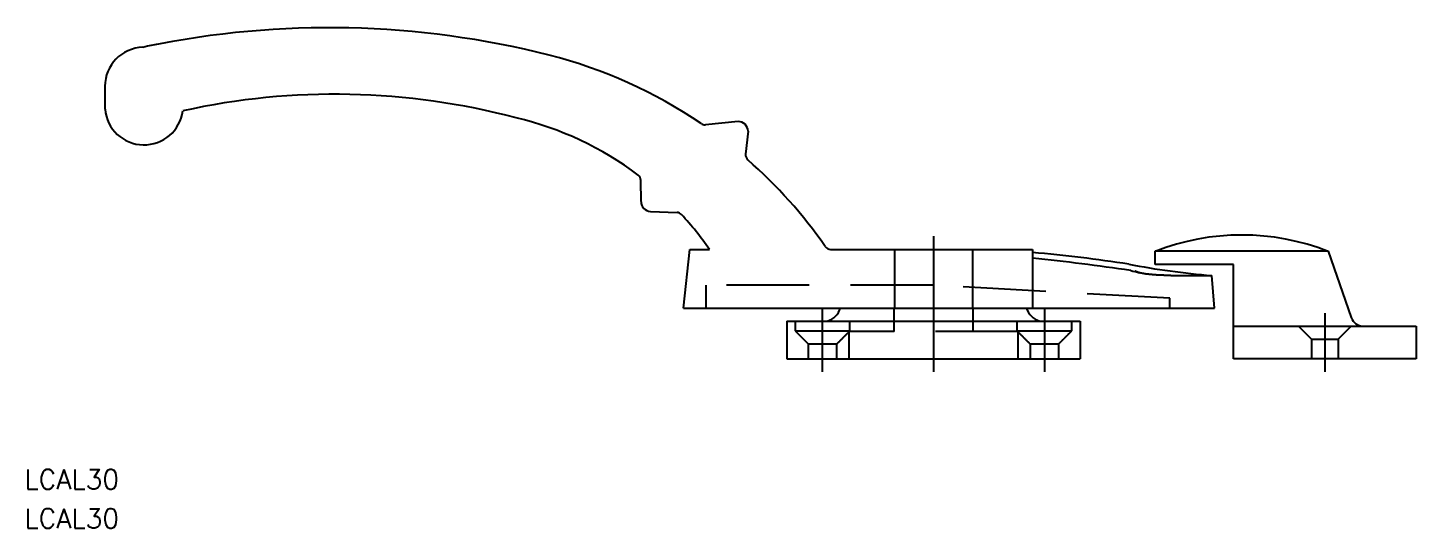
# Model space of a CAD drawing. Extents: x -139 to 76, y -217 to 47.
# Drawn here: x -138.8 to 74, y -216.5 to -139.7 of the extents above; entities that cross this region are included whole.
import ezdxf

# ---------------------------------------------------------------- set-up
doc = ezdxf.new("R2010")
doc.units = 0
doc.linetypes.add('CENTER', pattern=[50.8, 31.75, -6.35, 6.35, -6.35])
doc.linetypes.add('DASHED', pattern=[19.05, 12.7, -6.35])
doc.layers.get('0').update_dxf_attribs({"linetype": 'CONTINUOUS'})
doc.layers.add('CENTER', color=1, linetype='CONTINUOUS')
doc.styles.get("Standard").update_dxf_attribs({"font": 'txt.shx', "height": 3, "bigfont": 'bigfont.shx'})

msp = doc.modelspace()

# ---------------------------------------------------------------- linework, layer by layer
at = {"color": 7, "linetype": 'CONTINUOUS'}
for p, q in [((-120.46, -142.57), (-121.21, -142.73)), ((-120.46, -142.57), (-121.21, -142.73)), ((-119.15, -142.31), (-120.46, -142.57)), ((-119.15, -142.31), (-120.46, -142.57)), ((-127, -148.7), (-127, -152.23)), ((-127, -148.7), (-127, -151.69)), ((-29.96, -154.12), (-34.96, -154.6)), ((-28.42, -155.6), (-28.79, -159.13)), ((-44.83, -166.4), (-44.86, -163.14)), ((-43.4, -167.89), (-39.31, -168.06)), ((-38.34, -182.72), (-37.36, -173.72)), ((-37.36, -173.72), (-34.33, -173.72)), ((-15.76, -173.72), (15.19, -173.72)), ((15.19, -173.72), (15.19, -182.72)), ((60.5, -174.02), (34, -174.02)), ((34, -176.02), (34, -174.02)), ((60.5, -174.02), (64.03, -184.18)), ((46, -176.02), (34, -176.02)), ((46, -190.52), (46, -176.02)), ((36.38, -177.72), (42.66, -177.72)), ((43.1, -182.72), (42.66, -177.72)), ((-38.34, -182.72), (43.1, -182.72)), ((-14.25, -182.72), (14.25, -182.72)), ((-22.5, -184.72), (22.5, -184.72)), ((-22.5, -184.72), (-22.5, -190.52)), ((22.5, -184.72), (22.5, -190.52)), ((46, -185.52), (74, -185.52)), ((74, -185.52), (74, -190.52)), ((-22.5, -190.52), (22.5, -190.52)), ((74, -190.52), (46, -190.52))]:
    msp.add_line(p, q, dxfattribs=at)
at = {"color": 3, "linetype": 'DASHED'}
for p, q in [((-6, -173.72), (-6, -182.72)), ((6, -173.72), (6, -182.72)), ((0, -179.22), (-34.84, -179.22)), ((-34.84, -182.72), (-34.84, -179.22)), ((36.25, -181.22), (0, -179.22)), ((36.25, -182.72), (36.25, -181.22)), ((-21.2, -186.22), (-12.8, -186.22)), ((13, -186.32), (-13, -186.32)), ((12.8, -186.22), (21.2, -186.22)), ((55.95, -185.52), (57.95, -187.52)), ((64.05, -185.52), (62.05, -187.52)), ((-19.2, -188.22), (-14.8, -188.22)), ((14.8, -188.22), (19.2, -188.22)), ((57.95, -187.52), (57.95, -190.52)), ((57.95, -187.52), (62.05, -187.52)), ((62.05, -187.52), (62.05, -190.52))]:
    msp.add_line(p, q, dxfattribs=at)
at = {"color": 7, "linetype": 'CONTINUOUS'}
msp.add_polyline3d([(36.38, -177.72, 0), (36.32, -177.72, 0), (36.25, -177.72, 0), (36.19, -177.72, 0), (36.13, -177.72, 0), (36.06, -177.72, 0), (36, -177.72, 0), (35.94, -177.72, 0), (35.87, -177.72, 0), (35.81, -177.72, 0), (35.74, -177.71, 0), (35.68, -177.71, 0), (35.62, -177.71, 0), (35.55, -177.71, 0), (35.49, -177.71, 0), (35.43, -177.71, 0), (35.37, -177.71, 0), (35.3, -177.7, 0), (35.24, -177.7, 0), (35.18, -177.7, 0), (35.12, -177.7, 0), (35.05, -177.7, 0), (34.99, -177.69, 0), (34.93, -177.69, 0), (34.87, -177.69, 0), (34.81, -177.69, 0), (34.75, -177.68, 0), (34.69, -177.68, 0), (34.63, -177.68, 0), (34.56, -177.68, 0), (34.5, -177.67, 0), (34.44, -177.67, 0), (34.39, -177.66, 0), (34.33, -177.66, 0), (34.27, -177.66, 0), (34.21, -177.66, 0), (34.15, -177.65, 0), (34.09, -177.65, 0), (34.03, -177.64, 0), (33.98, -177.64, 0), (33.92, -177.63, 0), (33.86, -177.63, 0), (33.81, -177.63, 0), (33.75, -177.62, 0), (33.69, -177.62, 0), (33.64, -177.61, 0), (33.58, -177.61, 0), (33.53, -177.6, 0), (33.47, -177.6, 0), (33.42, -177.59, 0), (33.37, -177.59, 0), (33.31, -177.58, 0), (33.26, -177.58, 0), (33.21, -177.57, 0), (33.16, -177.57, 0), (33.1, -177.56, 0), (33.05, -177.56, 0), (33, -177.55, 0), (32.95, -177.55, 0), (32.9, -177.54, 0), (32.85, -177.53, 0), (32.81, -177.53, 0), (32.76, -177.52, 0), (32.71, -177.52, 0), (32.66, -177.51, 0), (32.62, -177.5, 0), (32.57, -177.5, 0), (32.52, -177.49, 0), (32.48, -177.49, 0), (32.43, -177.48, 0), (32.39, -177.47, 0), (32.35, -177.47, 0), (32.3, -177.46, 0), (32.26, -177.45, 0), (32.22, -177.44, 0), (32.18, -177.44, 0), (32.14, -177.43, 0), (32.1, -177.42, 0), (32.06, -177.42, 0), (32.02, -177.41, 0), (31.98, -177.4, 0), (31.94, -177.39, 0), (31.91, -177.39, 0), (31.87, -177.38, 0), (31.83, -177.37, 0), (31.8, -177.36, 0), (31.76, -177.36, 0), (31.73, -177.35, 0), (31.7, -177.34, 0), (31.66, -177.33, 0), (31.63, -177.32, 0), (31.6, -177.32, 0), (31.57, -177.31, 0), (31.54, -177.3, 0), (31.51, -177.29, 0), (31.48, -177.28, 0), (31.45, -177.28, 0), (31.42, -177.27, 0), (31.4, -177.26, 0), (31.37, -177.25, 0), (31.35, -177.24, 0), (31.32, -177.23, 0), (31.3, -177.23, 0), (31.27, -177.22, 0), (31.25, -177.21, 0), (31.23, -177.2, 0), (31.21, -177.19, 0), (31.19, -177.18, 0), (31.17, -177.17, 0), (31.15, -177.16, 0), (31.13, -177.16, 0), (31.11, -177.15, 0), (31.09, -177.14, 0), (31.08, -177.13, 0), (31.06, -177.12, 0), (31.05, -177.11, 0), (31.03, -177.1, 0), (31.02, -177.09, 0), (31.01, -177.09, 0), (30.99, -177.08, 0), (30.98, -177.07, 0), (30.97, -177.06, 0), (30.96, -177.05, 0), (30.95, -177.04, 0), (30.94, -177.03, 0), (30.94, -177.02, 0), (30.93, -177.01, 0), (30.92, -177, 0), (30.92, -176.99, 0)], dxfattribs=at)
at = {"color": 3}
for points in [[(-6.1, -182.72, 0), (-6.1, -182.78, 0), (-6.1, -182.83, 0), (-6.1, -182.89, 0), (-6.1, -182.95, 0), (-6.1, -183, 0), (-6.1, -183.06, 0), (-6.1, -183.12, 0), (-6.1, -183.18, 0), (-6.1, -183.23, 0), (-6.1, -183.29, 0), (-6.1, -183.35, 0), (-6.1, -183.41, 0), (-6.1, -183.46, 0), (-6.1, -183.52, 0), (-6.1, -183.58, 0), (-6.1, -183.63, 0), (-6.1, -183.69, 0), (-6.1, -183.75, 0), (-6.1, -183.81, 0), (-6.1, -183.86, 0), (-6.1, -183.92, 0), (-6.1, -183.98, 0), (-6.1, -184.03, 0), (-6.1, -184.09, 0), (-6.1, -184.15, 0), (-6.1, -184.21, 0), (-6.1, -184.26, 0), (-6.1, -184.32, 0), (-6.1, -184.38, 0), (-6.1, -184.43, 0), (-6.1, -184.49, 0), (-6.1, -184.55, 0), (-6.1, -184.6, 0), (-6.1, -184.66, 0), (-6.1, -184.72, 0), (-6.1, -184.78, 0), (-6.1, -184.83, 0), (-6.1, -184.89, 0), (-6.1, -184.95, 0), (-6.1, -185, 0), (-6.1, -185.06, 0), (-6.1, -185.12, 0), (-6.1, -185.18, 0), (-6.1, -185.23, 0), (-6.1, -185.29, 0), (-6.1, -185.35, 0), (-6.1, -185.41, 0), (-6.1, -185.46, 0), (-6.1, -185.52, 0), (-6.1, -185.58, 0), (-6.1, -185.63, 0), (-6.1, -185.69, 0), (-6.1, -185.75, 0), (-6.1, -185.81, 0), (-6.1, -185.86, 0), (-6.1, -185.92, 0), (-6.1, -185.98, 0), (-6.1, -186.03, 0), (-6.1, -186.09, 0), (-6.1, -186.15, 0), (-6.1, -186.21, 0), (-6.1, -186.26, 0), (-6.1, -186.32, 0)], [(6.1, -186.32, 0), (6.1, -186.26, 0), (6.1, -186.21, 0), (6.1, -186.15, 0), (6.1, -186.09, 0), (6.1, -186.03, 0), (6.1, -185.98, 0), (6.1, -185.92, 0), (6.1, -185.86, 0), (6.1, -185.81, 0), (6.1, -185.75, 0), (6.1, -185.69, 0), (6.1, -185.63, 0), (6.1, -185.58, 0), (6.1, -185.52, 0), (6.1, -185.46, 0), (6.1, -185.41, 0), (6.1, -185.35, 0), (6.1, -185.29, 0), (6.1, -185.23, 0), (6.1, -185.18, 0), (6.1, -185.12, 0), (6.1, -185.06, 0), (6.1, -185, 0), (6.1, -184.95, 0), (6.1, -184.89, 0), (6.1, -184.83, 0), (6.1, -184.78, 0), (6.1, -184.72, 0), (6.1, -184.66, 0), (6.1, -184.6, 0), (6.1, -184.55, 0), (6.1, -184.49, 0), (6.1, -184.43, 0), (6.1, -184.38, 0), (6.1, -184.32, 0), (6.1, -184.26, 0), (6.1, -184.21, 0), (6.1, -184.15, 0), (6.1, -184.09, 0), (6.1, -184.03, 0), (6.1, -183.98, 0), (6.1, -183.92, 0), (6.1, -183.86, 0), (6.1, -183.81, 0), (6.1, -183.75, 0), (6.1, -183.69, 0), (6.1, -183.63, 0), (6.1, -183.58, 0), (6.1, -183.52, 0), (6.1, -183.46, 0), (6.1, -183.41, 0), (6.1, -183.35, 0), (6.1, -183.29, 0), (6.1, -183.23, 0), (6.1, -183.18, 0), (6.1, -183.12, 0), (6.1, -183.06, 0), (6.1, -183, 0), (6.1, -182.95, 0), (6.1, -182.89, 0), (6.1, -182.83, 0), (6.1, -182.78, 0), (6.1, -182.72, 0)], [(-21.2, -184.72, 0), (-21.2, -184.74, 0), (-21.2, -184.77, 0), (-21.2, -184.79, 0), (-21.2, -184.81, 0), (-21.2, -184.84, 0), (-21.2, -184.86, 0), (-21.2, -184.89, 0), (-21.2, -184.91, 0), (-21.2, -184.93, 0), (-21.2, -184.96, 0), (-21.2, -184.98, 0), (-21.2, -185, 0), (-21.2, -185.03, 0), (-21.2, -185.05, 0), (-21.2, -185.08, 0), (-21.2, -185.1, 0), (-21.2, -185.12, 0), (-21.2, -185.15, 0), (-21.2, -185.17, 0), (-21.2, -185.19, 0), (-21.2, -185.22, 0), (-21.2, -185.24, 0), (-21.2, -185.27, 0), (-21.2, -185.29, 0), (-21.2, -185.31, 0), (-21.2, -185.34, 0), (-21.2, -185.36, 0), (-21.2, -185.39, 0), (-21.2, -185.41, 0), (-21.2, -185.43, 0), (-21.2, -185.46, 0), (-21.2, -185.48, 0), (-21.2, -185.5, 0), (-21.2, -185.53, 0), (-21.2, -185.55, 0), (-21.2, -185.58, 0), (-21.2, -185.6, 0), (-21.2, -185.62, 0), (-21.2, -185.65, 0), (-21.2, -185.67, 0), (-21.2, -185.69, 0), (-21.2, -185.72, 0), (-21.2, -185.74, 0), (-21.2, -185.77, 0), (-21.2, -185.79, 0), (-21.2, -185.81, 0), (-21.2, -185.84, 0), (-21.2, -185.86, 0), (-21.2, -185.89, 0), (-21.2, -185.91, 0), (-21.2, -185.93, 0), (-21.2, -185.96, 0), (-21.2, -185.98, 0), (-21.2, -186, 0), (-21.2, -186.03, 0), (-21.2, -186.05, 0), (-21.2, -186.08, 0), (-21.2, -186.1, 0), (-21.2, -186.12, 0), (-21.2, -186.15, 0), (-21.2, -186.17, 0), (-21.2, -186.19, 0), (-21.2, -186.22, 0)], [(-12.8, -186.22, 0), (-12.8, -186.19, 0), (-12.8, -186.17, 0), (-12.8, -186.15, 0), (-12.8, -186.12, 0), (-12.8, -186.1, 0), (-12.8, -186.08, 0), (-12.8, -186.05, 0), (-12.8, -186.03, 0), (-12.8, -186, 0), (-12.8, -185.98, 0), (-12.8, -185.96, 0), (-12.8, -185.93, 0), (-12.8, -185.91, 0), (-12.8, -185.89, 0), (-12.8, -185.86, 0), (-12.8, -185.84, 0), (-12.8, -185.81, 0), (-12.8, -185.79, 0), (-12.8, -185.77, 0), (-12.8, -185.74, 0), (-12.8, -185.72, 0), (-12.8, -185.69, 0), (-12.8, -185.67, 0), (-12.8, -185.65, 0), (-12.8, -185.62, 0), (-12.8, -185.6, 0), (-12.8, -185.58, 0), (-12.8, -185.55, 0), (-12.8, -185.53, 0), (-12.8, -185.5, 0), (-12.8, -185.48, 0), (-12.8, -185.46, 0), (-12.8, -185.43, 0), (-12.8, -185.41, 0), (-12.8, -185.39, 0), (-12.8, -185.36, 0), (-12.8, -185.34, 0), (-12.8, -185.31, 0), (-12.8, -185.29, 0), (-12.8, -185.27, 0), (-12.8, -185.24, 0), (-12.8, -185.22, 0), (-12.8, -185.19, 0), (-12.8, -185.17, 0), (-12.8, -185.15, 0), (-12.8, -185.12, 0), (-12.8, -185.1, 0), (-12.8, -185.08, 0), (-12.8, -185.05, 0), (-12.8, -185.03, 0), (-12.8, -185, 0), (-12.8, -184.98, 0), (-12.8, -184.96, 0), (-12.8, -184.93, 0), (-12.8, -184.91, 0), (-12.8, -184.89, 0), (-12.8, -184.86, 0), (-12.8, -184.84, 0), (-12.8, -184.81, 0), (-12.8, -184.79, 0), (-12.8, -184.77, 0), (-12.8, -184.74, 0), (-12.8, -184.72, 0)], [(12.8, -184.72, 0), (12.8, -184.74, 0), (12.8, -184.77, 0), (12.8, -184.79, 0), (12.8, -184.81, 0), (12.8, -184.84, 0), (12.8, -184.86, 0), (12.8, -184.89, 0), (12.8, -184.91, 0), (12.8, -184.93, 0), (12.8, -184.96, 0), (12.8, -184.98, 0), (12.8, -185, 0), (12.8, -185.03, 0), (12.8, -185.05, 0), (12.8, -185.08, 0), (12.8, -185.1, 0), (12.8, -185.12, 0), (12.8, -185.15, 0), (12.8, -185.17, 0), (12.8, -185.19, 0), (12.8, -185.22, 0), (12.8, -185.24, 0), (12.8, -185.27, 0), (12.8, -185.29, 0), (12.8, -185.31, 0), (12.8, -185.34, 0), (12.8, -185.36, 0), (12.8, -185.39, 0), (12.8, -185.41, 0), (12.8, -185.43, 0), (12.8, -185.46, 0), (12.8, -185.48, 0), (12.8, -185.5, 0), (12.8, -185.53, 0), (12.8, -185.55, 0), (12.8, -185.58, 0), (12.8, -185.6, 0), (12.8, -185.62, 0), (12.8, -185.65, 0), (12.8, -185.67, 0), (12.8, -185.69, 0), (12.8, -185.72, 0), (12.8, -185.74, 0), (12.8, -185.77, 0), (12.8, -185.79, 0), (12.8, -185.81, 0), (12.8, -185.84, 0), (12.8, -185.86, 0), (12.8, -185.89, 0), (12.8, -185.91, 0), (12.8, -185.93, 0), (12.8, -185.96, 0), (12.8, -185.98, 0), (12.8, -186, 0), (12.8, -186.03, 0), (12.8, -186.05, 0), (12.8, -186.08, 0), (12.8, -186.1, 0), (12.8, -186.12, 0), (12.8, -186.15, 0), (12.8, -186.17, 0), (12.8, -186.19, 0), (12.8, -186.22, 0)], [(21.2, -186.22, 0), (21.2, -186.19, 0), (21.2, -186.17, 0), (21.2, -186.15, 0), (21.2, -186.12, 0), (21.2, -186.1, 0), (21.2, -186.08, 0), (21.2, -186.05, 0), (21.2, -186.03, 0), (21.2, -186, 0), (21.2, -185.98, 0), (21.2, -185.96, 0), (21.2, -185.93, 0), (21.2, -185.91, 0), (21.2, -185.89, 0), (21.2, -185.86, 0), (21.2, -185.84, 0), (21.2, -185.81, 0), (21.2, -185.79, 0), (21.2, -185.77, 0), (21.2, -185.74, 0), (21.2, -185.72, 0), (21.2, -185.69, 0), (21.2, -185.67, 0), (21.2, -185.65, 0), (21.2, -185.62, 0), (21.2, -185.6, 0), (21.2, -185.58, 0), (21.2, -185.55, 0), (21.2, -185.53, 0), (21.2, -185.5, 0), (21.2, -185.48, 0), (21.2, -185.46, 0), (21.2, -185.43, 0), (21.2, -185.41, 0), (21.2, -185.39, 0), (21.2, -185.36, 0), (21.2, -185.34, 0), (21.2, -185.31, 0), (21.2, -185.29, 0), (21.2, -185.27, 0), (21.2, -185.24, 0), (21.2, -185.22, 0), (21.2, -185.19, 0), (21.2, -185.17, 0), (21.2, -185.15, 0), (21.2, -185.12, 0), (21.2, -185.1, 0), (21.2, -185.08, 0), (21.2, -185.05, 0), (21.2, -185.03, 0), (21.2, -185, 0), (21.2, -184.98, 0), (21.2, -184.96, 0), (21.2, -184.93, 0), (21.2, -184.91, 0), (21.2, -184.89, 0), (21.2, -184.86, 0), (21.2, -184.84, 0), (21.2, -184.81, 0), (21.2, -184.79, 0), (21.2, -184.77, 0), (21.2, -184.74, 0), (21.2, -184.72, 0)], [(-21.2, -186.22, 0), (-21.17, -186.25, 0), (-21.14, -186.28, 0), (-21.1, -186.31, 0), (-21.07, -186.35, 0), (-21.04, -186.38, 0), (-21.01, -186.41, 0), (-20.98, -186.44, 0), (-20.95, -186.47, 0), (-20.91, -186.5, 0), (-20.88, -186.54, 0), (-20.85, -186.57, 0), (-20.82, -186.6, 0), (-20.79, -186.63, 0), (-20.76, -186.66, 0), (-20.72, -186.69, 0), (-20.69, -186.73, 0), (-20.66, -186.76, 0), (-20.63, -186.79, 0), (-20.6, -186.82, 0), (-20.57, -186.85, 0), (-20.53, -186.89, 0), (-20.5, -186.92, 0), (-20.47, -186.95, 0), (-20.44, -186.98, 0), (-20.41, -187.01, 0), (-20.37, -187.04, 0), (-20.34, -187.08, 0), (-20.31, -187.11, 0), (-20.28, -187.14, 0), (-20.25, -187.17, 0), (-20.22, -187.2, 0), (-20.18, -187.24, 0), (-20.15, -187.27, 0), (-20.12, -187.3, 0), (-20.09, -187.33, 0), (-20.06, -187.36, 0), (-20.03, -187.39, 0), (-19.99, -187.43, 0), (-19.96, -187.46, 0), (-19.93, -187.49, 0), (-19.9, -187.52, 0), (-19.87, -187.55, 0), (-19.83, -187.58, 0), (-19.8, -187.62, 0), (-19.77, -187.65, 0), (-19.74, -187.68, 0), (-19.71, -187.71, 0), (-19.68, -187.74, 0), (-19.64, -187.78, 0), (-19.61, -187.81, 0), (-19.58, -187.84, 0), (-19.55, -187.87, 0), (-19.52, -187.9, 0), (-19.49, -187.93, 0), (-19.45, -187.97, 0), (-19.42, -188, 0), (-19.39, -188.03, 0), (-19.36, -188.06, 0), (-19.33, -188.09, 0), (-19.3, -188.12, 0), (-19.26, -188.16, 0), (-19.23, -188.19, 0), (-19.2, -188.22, 0)], [(-14.8, -188.22, 0), (-14.77, -188.19, 0), (-14.74, -188.16, 0), (-14.7, -188.12, 0), (-14.67, -188.09, 0), (-14.64, -188.06, 0), (-14.61, -188.03, 0), (-14.58, -188, 0), (-14.55, -187.97, 0), (-14.51, -187.93, 0), (-14.48, -187.9, 0), (-14.45, -187.87, 0), (-14.42, -187.84, 0), (-14.39, -187.81, 0), (-14.36, -187.78, 0), (-14.32, -187.74, 0), (-14.29, -187.71, 0), (-14.26, -187.68, 0), (-14.23, -187.65, 0), (-14.2, -187.62, 0), (-14.17, -187.58, 0), (-14.13, -187.55, 0), (-14.1, -187.52, 0), (-14.07, -187.49, 0), (-14.04, -187.46, 0), (-14.01, -187.43, 0), (-13.97, -187.39, 0), (-13.94, -187.36, 0), (-13.91, -187.33, 0), (-13.88, -187.3, 0), (-13.85, -187.27, 0), (-13.82, -187.24, 0), (-13.78, -187.2, 0), (-13.75, -187.17, 0), (-13.72, -187.14, 0), (-13.69, -187.11, 0), (-13.66, -187.08, 0), (-13.63, -187.04, 0), (-13.59, -187.01, 0), (-13.56, -186.98, 0), (-13.53, -186.95, 0), (-13.5, -186.92, 0), (-13.47, -186.89, 0), (-13.43, -186.85, 0), (-13.4, -186.82, 0), (-13.37, -186.79, 0), (-13.34, -186.76, 0), (-13.31, -186.73, 0), (-13.28, -186.69, 0), (-13.24, -186.66, 0), (-13.21, -186.63, 0), (-13.18, -186.6, 0), (-13.15, -186.57, 0), (-13.12, -186.54, 0), (-13.09, -186.5, 0), (-13.05, -186.47, 0), (-13.02, -186.44, 0), (-12.99, -186.41, 0), (-12.96, -186.38, 0), (-12.93, -186.35, 0), (-12.9, -186.31, 0), (-12.86, -186.28, 0), (-12.83, -186.25, 0), (-12.8, -186.22, 0)], [(-13, -186.32, 0), (-13, -186.39, 0), (-13, -186.45, 0), (-13, -186.52, 0), (-13, -186.59, 0), (-13, -186.65, 0), (-13, -186.72, 0), (-13, -186.79, 0), (-13, -186.85, 0), (-13, -186.92, 0), (-13, -186.99, 0), (-13, -187.05, 0), (-13, -187.12, 0), (-13, -187.19, 0), (-13, -187.25, 0), (-13, -187.32, 0), (-13, -187.39, 0), (-13, -187.45, 0), (-13, -187.52, 0), (-13, -187.59, 0), (-13, -187.65, 0), (-13, -187.72, 0), (-13, -187.79, 0), (-13, -187.85, 0), (-13, -187.92, 0), (-13, -187.99, 0), (-13, -188.05, 0), (-13, -188.12, 0), (-13, -188.19, 0), (-13, -188.25, 0), (-13, -188.32, 0), (-13, -188.39, 0), (-13, -188.45, 0), (-13, -188.52, 0), (-13, -188.59, 0), (-13, -188.65, 0), (-13, -188.72, 0), (-13, -188.79, 0), (-13, -188.85, 0), (-13, -188.92, 0), (-13, -188.99, 0), (-13, -189.05, 0), (-13, -189.12, 0), (-13, -189.19, 0), (-13, -189.25, 0), (-13, -189.32, 0), (-13, -189.39, 0), (-13, -189.45, 0), (-13, -189.52, 0), (-13, -189.59, 0), (-13, -189.65, 0), (-13, -189.72, 0), (-13, -189.79, 0), (-13, -189.85, 0), (-13, -189.92, 0), (-13, -189.99, 0), (-13, -190.05, 0), (-13, -190.12, 0), (-13, -190.19, 0), (-13, -190.25, 0), (-13, -190.32, 0), (-13, -190.39, 0), (-13, -190.45, 0), (-13, -190.52, 0)], [(12.8, -186.22, 0), (12.83, -186.25, 0), (12.86, -186.28, 0), (12.9, -186.31, 0), (12.93, -186.35, 0), (12.96, -186.38, 0), (12.99, -186.41, 0), (13.02, -186.44, 0), (13.05, -186.47, 0), (13.09, -186.5, 0), (13.12, -186.54, 0), (13.15, -186.57, 0), (13.18, -186.6, 0), (13.21, -186.63, 0), (13.24, -186.66, 0), (13.28, -186.69, 0), (13.31, -186.73, 0), (13.34, -186.76, 0), (13.37, -186.79, 0), (13.4, -186.82, 0), (13.43, -186.85, 0), (13.47, -186.89, 0), (13.5, -186.92, 0), (13.53, -186.95, 0), (13.56, -186.98, 0), (13.59, -187.01, 0), (13.63, -187.04, 0), (13.66, -187.08, 0), (13.69, -187.11, 0), (13.72, -187.14, 0), (13.75, -187.17, 0), (13.78, -187.2, 0), (13.82, -187.24, 0), (13.85, -187.27, 0), (13.88, -187.3, 0), (13.91, -187.33, 0), (13.94, -187.36, 0), (13.97, -187.39, 0), (14.01, -187.43, 0), (14.04, -187.46, 0), (14.07, -187.49, 0), (14.1, -187.52, 0), (14.13, -187.55, 0), (14.17, -187.58, 0), (14.2, -187.62, 0), (14.23, -187.65, 0), (14.26, -187.68, 0), (14.29, -187.71, 0), (14.32, -187.74, 0), (14.36, -187.78, 0), (14.39, -187.81, 0), (14.42, -187.84, 0), (14.45, -187.87, 0), (14.48, -187.9, 0), (14.51, -187.93, 0), (14.55, -187.97, 0), (14.58, -188, 0), (14.61, -188.03, 0), (14.64, -188.06, 0), (14.67, -188.09, 0), (14.7, -188.12, 0), (14.74, -188.16, 0), (14.77, -188.19, 0), (14.8, -188.22, 0)], [(13, -190.52, 0), (13, -190.45, 0), (13, -190.39, 0), (13, -190.32, 0), (13, -190.25, 0), (13, -190.19, 0), (13, -190.12, 0), (13, -190.05, 0), (13, -189.99, 0), (13, -189.92, 0), (13, -189.85, 0), (13, -189.79, 0), (13, -189.72, 0), (13, -189.65, 0), (13, -189.59, 0), (13, -189.52, 0), (13, -189.45, 0), (13, -189.39, 0), (13, -189.32, 0), (13, -189.25, 0), (13, -189.19, 0), (13, -189.12, 0), (13, -189.05, 0), (13, -188.99, 0), (13, -188.92, 0), (13, -188.85, 0), (13, -188.79, 0), (13, -188.72, 0), (13, -188.65, 0), (13, -188.59, 0), (13, -188.52, 0), (13, -188.45, 0), (13, -188.39, 0), (13, -188.32, 0), (13, -188.25, 0), (13, -188.19, 0), (13, -188.12, 0), (13, -188.05, 0), (13, -187.99, 0), (13, -187.92, 0), (13, -187.85, 0), (13, -187.79, 0), (13, -187.72, 0), (13, -187.65, 0), (13, -187.59, 0), (13, -187.52, 0), (13, -187.45, 0), (13, -187.39, 0), (13, -187.32, 0), (13, -187.25, 0), (13, -187.19, 0), (13, -187.12, 0), (13, -187.05, 0), (13, -186.99, 0), (13, -186.92, 0), (13, -186.85, 0), (13, -186.79, 0), (13, -186.72, 0), (13, -186.65, 0), (13, -186.59, 0), (13, -186.52, 0), (13, -186.45, 0), (13, -186.39, 0), (13, -186.32, 0)], [(19.2, -188.22, 0), (19.23, -188.19, 0), (19.26, -188.16, 0), (19.3, -188.12, 0), (19.33, -188.09, 0), (19.36, -188.06, 0), (19.39, -188.03, 0), (19.42, -188, 0), (19.45, -187.97, 0), (19.49, -187.93, 0), (19.52, -187.9, 0), (19.55, -187.87, 0), (19.58, -187.84, 0), (19.61, -187.81, 0), (19.64, -187.78, 0), (19.68, -187.74, 0), (19.71, -187.71, 0), (19.74, -187.68, 0), (19.77, -187.65, 0), (19.8, -187.62, 0), (19.83, -187.58, 0), (19.87, -187.55, 0), (19.9, -187.52, 0), (19.93, -187.49, 0), (19.96, -187.46, 0), (19.99, -187.43, 0), (20.03, -187.39, 0), (20.06, -187.36, 0), (20.09, -187.33, 0), (20.12, -187.3, 0), (20.15, -187.27, 0), (20.18, -187.24, 0), (20.22, -187.2, 0), (20.25, -187.17, 0), (20.28, -187.14, 0), (20.31, -187.11, 0), (20.34, -187.08, 0), (20.37, -187.04, 0), (20.41, -187.01, 0), (20.44, -186.98, 0), (20.47, -186.95, 0), (20.5, -186.92, 0), (20.53, -186.89, 0), (20.57, -186.85, 0), (20.6, -186.82, 0), (20.63, -186.79, 0), (20.66, -186.76, 0), (20.69, -186.73, 0), (20.72, -186.69, 0), (20.76, -186.66, 0), (20.79, -186.63, 0), (20.82, -186.6, 0), (20.85, -186.57, 0), (20.88, -186.54, 0), (20.91, -186.5, 0), (20.95, -186.47, 0), (20.98, -186.44, 0), (21.01, -186.41, 0), (21.04, -186.38, 0), (21.07, -186.35, 0), (21.1, -186.31, 0), (21.14, -186.28, 0), (21.17, -186.25, 0), (21.2, -186.22, 0)], [(-19.2, -188.22, 0), (-19.2, -188.26, 0), (-19.2, -188.29, 0), (-19.2, -188.33, 0), (-19.2, -188.37, 0), (-19.2, -188.4, 0), (-19.2, -188.44, 0), (-19.2, -188.47, 0), (-19.2, -188.51, 0), (-19.2, -188.55, 0), (-19.2, -188.58, 0), (-19.2, -188.62, 0), (-19.2, -188.66, 0), (-19.2, -188.69, 0), (-19.2, -188.73, 0), (-19.2, -188.77, 0), (-19.2, -188.8, 0), (-19.2, -188.84, 0), (-19.2, -188.88, 0), (-19.2, -188.91, 0), (-19.2, -188.95, 0), (-19.2, -188.99, 0), (-19.2, -189.02, 0), (-19.2, -189.06, 0), (-19.2, -189.09, 0), (-19.2, -189.13, 0), (-19.2, -189.17, 0), (-19.2, -189.21, 0), (-19.2, -189.24, 0), (-19.2, -189.28, 0), (-19.2, -189.31, 0), (-19.2, -189.35, 0), (-19.2, -189.39, 0), (-19.2, -189.42, 0), (-19.2, -189.46, 0), (-19.2, -189.5, 0), (-19.2, -189.53, 0), (-19.2, -189.57, 0), (-19.2, -189.61, 0), (-19.2, -189.64, 0), (-19.2, -189.68, 0), (-19.2, -189.72, 0), (-19.2, -189.75, 0), (-19.2, -189.79, 0), (-19.2, -189.82, 0), (-19.2, -189.86, 0), (-19.2, -189.9, 0), (-19.2, -189.94, 0), (-19.2, -189.97, 0), (-19.2, -190.01, 0), (-19.2, -190.04, 0), (-19.2, -190.08, 0), (-19.2, -190.12, 0), (-19.2, -190.15, 0), (-19.2, -190.19, 0), (-19.2, -190.23, 0), (-19.2, -190.26, 0), (-19.2, -190.3, 0), (-19.2, -190.34, 0), (-19.2, -190.37, 0), (-19.2, -190.41, 0), (-19.2, -190.45, 0), (-19.2, -190.48, 0), (-19.2, -190.52, 0)], [(-14.8, -190.52, 0), (-14.8, -190.48, 0), (-14.8, -190.45, 0), (-14.8, -190.41, 0), (-14.8, -190.37, 0), (-14.8, -190.34, 0), (-14.8, -190.3, 0), (-14.8, -190.26, 0), (-14.8, -190.23, 0), (-14.8, -190.19, 0), (-14.8, -190.15, 0), (-14.8, -190.12, 0), (-14.8, -190.08, 0), (-14.8, -190.04, 0), (-14.8, -190.01, 0), (-14.8, -189.97, 0), (-14.8, -189.94, 0), (-14.8, -189.9, 0), (-14.8, -189.86, 0), (-14.8, -189.82, 0), (-14.8, -189.79, 0), (-14.8, -189.75, 0), (-14.8, -189.72, 0), (-14.8, -189.68, 0), (-14.8, -189.64, 0), (-14.8, -189.61, 0), (-14.8, -189.57, 0), (-14.8, -189.53, 0), (-14.8, -189.5, 0), (-14.8, -189.46, 0), (-14.8, -189.42, 0), (-14.8, -189.39, 0), (-14.8, -189.35, 0), (-14.8, -189.31, 0), (-14.8, -189.28, 0), (-14.8, -189.24, 0), (-14.8, -189.21, 0), (-14.8, -189.17, 0), (-14.8, -189.13, 0), (-14.8, -189.09, 0), (-14.8, -189.06, 0), (-14.8, -189.02, 0), (-14.8, -188.99, 0), (-14.8, -188.95, 0), (-14.8, -188.91, 0), (-14.8, -188.88, 0), (-14.8, -188.84, 0), (-14.8, -188.8, 0), (-14.8, -188.77, 0), (-14.8, -188.73, 0), (-14.8, -188.69, 0), (-14.8, -188.66, 0), (-14.8, -188.62, 0), (-14.8, -188.58, 0), (-14.8, -188.55, 0), (-14.8, -188.51, 0), (-14.8, -188.47, 0), (-14.8, -188.44, 0), (-14.8, -188.4, 0), (-14.8, -188.37, 0), (-14.8, -188.33, 0), (-14.8, -188.29, 0), (-14.8, -188.26, 0), (-14.8, -188.22, 0)], [(14.8, -188.22, 0), (14.8, -188.26, 0), (14.8, -188.29, 0), (14.8, -188.33, 0), (14.8, -188.37, 0), (14.8, -188.4, 0), (14.8, -188.44, 0), (14.8, -188.47, 0), (14.8, -188.51, 0), (14.8, -188.55, 0), (14.8, -188.58, 0), (14.8, -188.62, 0), (14.8, -188.66, 0), (14.8, -188.69, 0), (14.8, -188.73, 0), (14.8, -188.77, 0), (14.8, -188.8, 0), (14.8, -188.84, 0), (14.8, -188.88, 0), (14.8, -188.91, 0), (14.8, -188.95, 0), (14.8, -188.99, 0), (14.8, -189.02, 0), (14.8, -189.06, 0), (14.8, -189.09, 0), (14.8, -189.13, 0), (14.8, -189.17, 0), (14.8, -189.21, 0), (14.8, -189.24, 0), (14.8, -189.28, 0), (14.8, -189.31, 0), (14.8, -189.35, 0), (14.8, -189.39, 0), (14.8, -189.42, 0), (14.8, -189.46, 0), (14.8, -189.5, 0), (14.8, -189.53, 0), (14.8, -189.57, 0), (14.8, -189.61, 0), (14.8, -189.64, 0), (14.8, -189.68, 0), (14.8, -189.72, 0), (14.8, -189.75, 0), (14.8, -189.79, 0), (14.8, -189.82, 0), (14.8, -189.86, 0), (14.8, -189.9, 0), (14.8, -189.94, 0), (14.8, -189.97, 0), (14.8, -190.01, 0), (14.8, -190.04, 0), (14.8, -190.08, 0), (14.8, -190.12, 0), (14.8, -190.15, 0), (14.8, -190.19, 0), (14.8, -190.23, 0), (14.8, -190.26, 0), (14.8, -190.3, 0), (14.8, -190.34, 0), (14.8, -190.37, 0), (14.8, -190.41, 0), (14.8, -190.45, 0), (14.8, -190.48, 0), (14.8, -190.52, 0)], [(19.2, -190.52, 0), (19.2, -190.48, 0), (19.2, -190.45, 0), (19.2, -190.41, 0), (19.2, -190.37, 0), (19.2, -190.34, 0), (19.2, -190.3, 0), (19.2, -190.26, 0), (19.2, -190.23, 0), (19.2, -190.19, 0), (19.2, -190.15, 0), (19.2, -190.12, 0), (19.2, -190.08, 0), (19.2, -190.04, 0), (19.2, -190.01, 0), (19.2, -189.97, 0), (19.2, -189.94, 0), (19.2, -189.9, 0), (19.2, -189.86, 0), (19.2, -189.82, 0), (19.2, -189.79, 0), (19.2, -189.75, 0), (19.2, -189.72, 0), (19.2, -189.68, 0), (19.2, -189.64, 0), (19.2, -189.61, 0), (19.2, -189.57, 0), (19.2, -189.53, 0), (19.2, -189.5, 0), (19.2, -189.46, 0), (19.2, -189.42, 0), (19.2, -189.39, 0), (19.2, -189.35, 0), (19.2, -189.31, 0), (19.2, -189.28, 0), (19.2, -189.24, 0), (19.2, -189.21, 0), (19.2, -189.17, 0), (19.2, -189.13, 0), (19.2, -189.09, 0), (19.2, -189.06, 0), (19.2, -189.02, 0), (19.2, -188.99, 0), (19.2, -188.95, 0), (19.2, -188.91, 0), (19.2, -188.88, 0), (19.2, -188.84, 0), (19.2, -188.8, 0), (19.2, -188.77, 0), (19.2, -188.73, 0), (19.2, -188.69, 0), (19.2, -188.66, 0), (19.2, -188.62, 0), (19.2, -188.58, 0), (19.2, -188.55, 0), (19.2, -188.51, 0), (19.2, -188.47, 0), (19.2, -188.44, 0), (19.2, -188.4, 0), (19.2, -188.37, 0), (19.2, -188.33, 0), (19.2, -188.29, 0), (19.2, -188.26, 0), (19.2, -188.22, 0)]]:
    msp.add_polyline3d(points, dxfattribs=at)
at = {"color": 7, "linetype": 'CONTINUOUS'}
for centre, radius, start, end in [((-92.64, -276.88), 137.16, 75.7567, 101.7017), ((-121.02, -148.7), 5.98, 91.8113, 180), ((-121.02, -148.7), 5.98, 91.8113, 180), ((-77.13, -215.41), 73.76, 55.7561, 75.6869), ((-91.73, -257.82), 107.9, 75.0945, 102.4957), ((-121.02, -151.69), 6, 185.1906, 352.4256), ((-75.47, -202.3), 50.09, 52.9113, 76.7367), ((-35.06, -153.61), 1, 235.7561, 275.4803), ((-29.92, -155.62), 1.5, 0.9525, 91.2736), ((-27.8, -159.23), 1, 174.0219, 228.7119), ((-77.13, -215.41), 73.76, 34.8212, 48.7119), ((-45.86, -163.15), 1, 0.5366, 52.9113), ((-43.33, -166.39), 1.5, 180.5366, 267.5841), ((-39.35, -169.06), 1, 42.6261, 87.5841), ((-75.47, -202.3), 50.09, 34.7966, 42.6261), ((47.25, -207.81), 36.29, 68.5866, 111.4134), ((-15.76, -172.72), 1, 214.8212, 270), ((-6.72, -416.67), 243.46, 81.3389, 84.8364), ((-25.45, -553.34), 380.47, 81.5825, 83.868), ((51.75, -63.39), 114.69, 259.0389, 265.4548), ((-6.26, -323.44), 150.91, 75.4758, 76.0019), ((-17.12, -181.84), 3, 286.2965, 342.953), ((17.12, -181.84), 3, 197.047, 253.7035), ((65.92, -183.52), 2, 199.179, 270)]:
    msp.add_arc(centre, radius, start, end, dxfattribs=at)
at = {"layer": 'CENTER', "color": 1, "linetype": 'CENTER'}
for p, q in [((0, -171.72), (0, -192.52)), ((-17, -192.52), (-17, -182.72)), ((17, -182.72), (17, -192.52)), ((60, -183.52), (60, -192.52))]:
    msp.add_line(p, q, dxfattribs=at)

# ---------------------------------------------------------------- texts
at = {"color": 7, "linetype": 'CONTINUOUS'}
for p in [(-139.35, -210.5), (-139.35, -216.5)]:
    msp.add_text('LCAL30', height=3, dxfattribs=at).set_placement(p)

doc.saveas('drawing.dxf')
